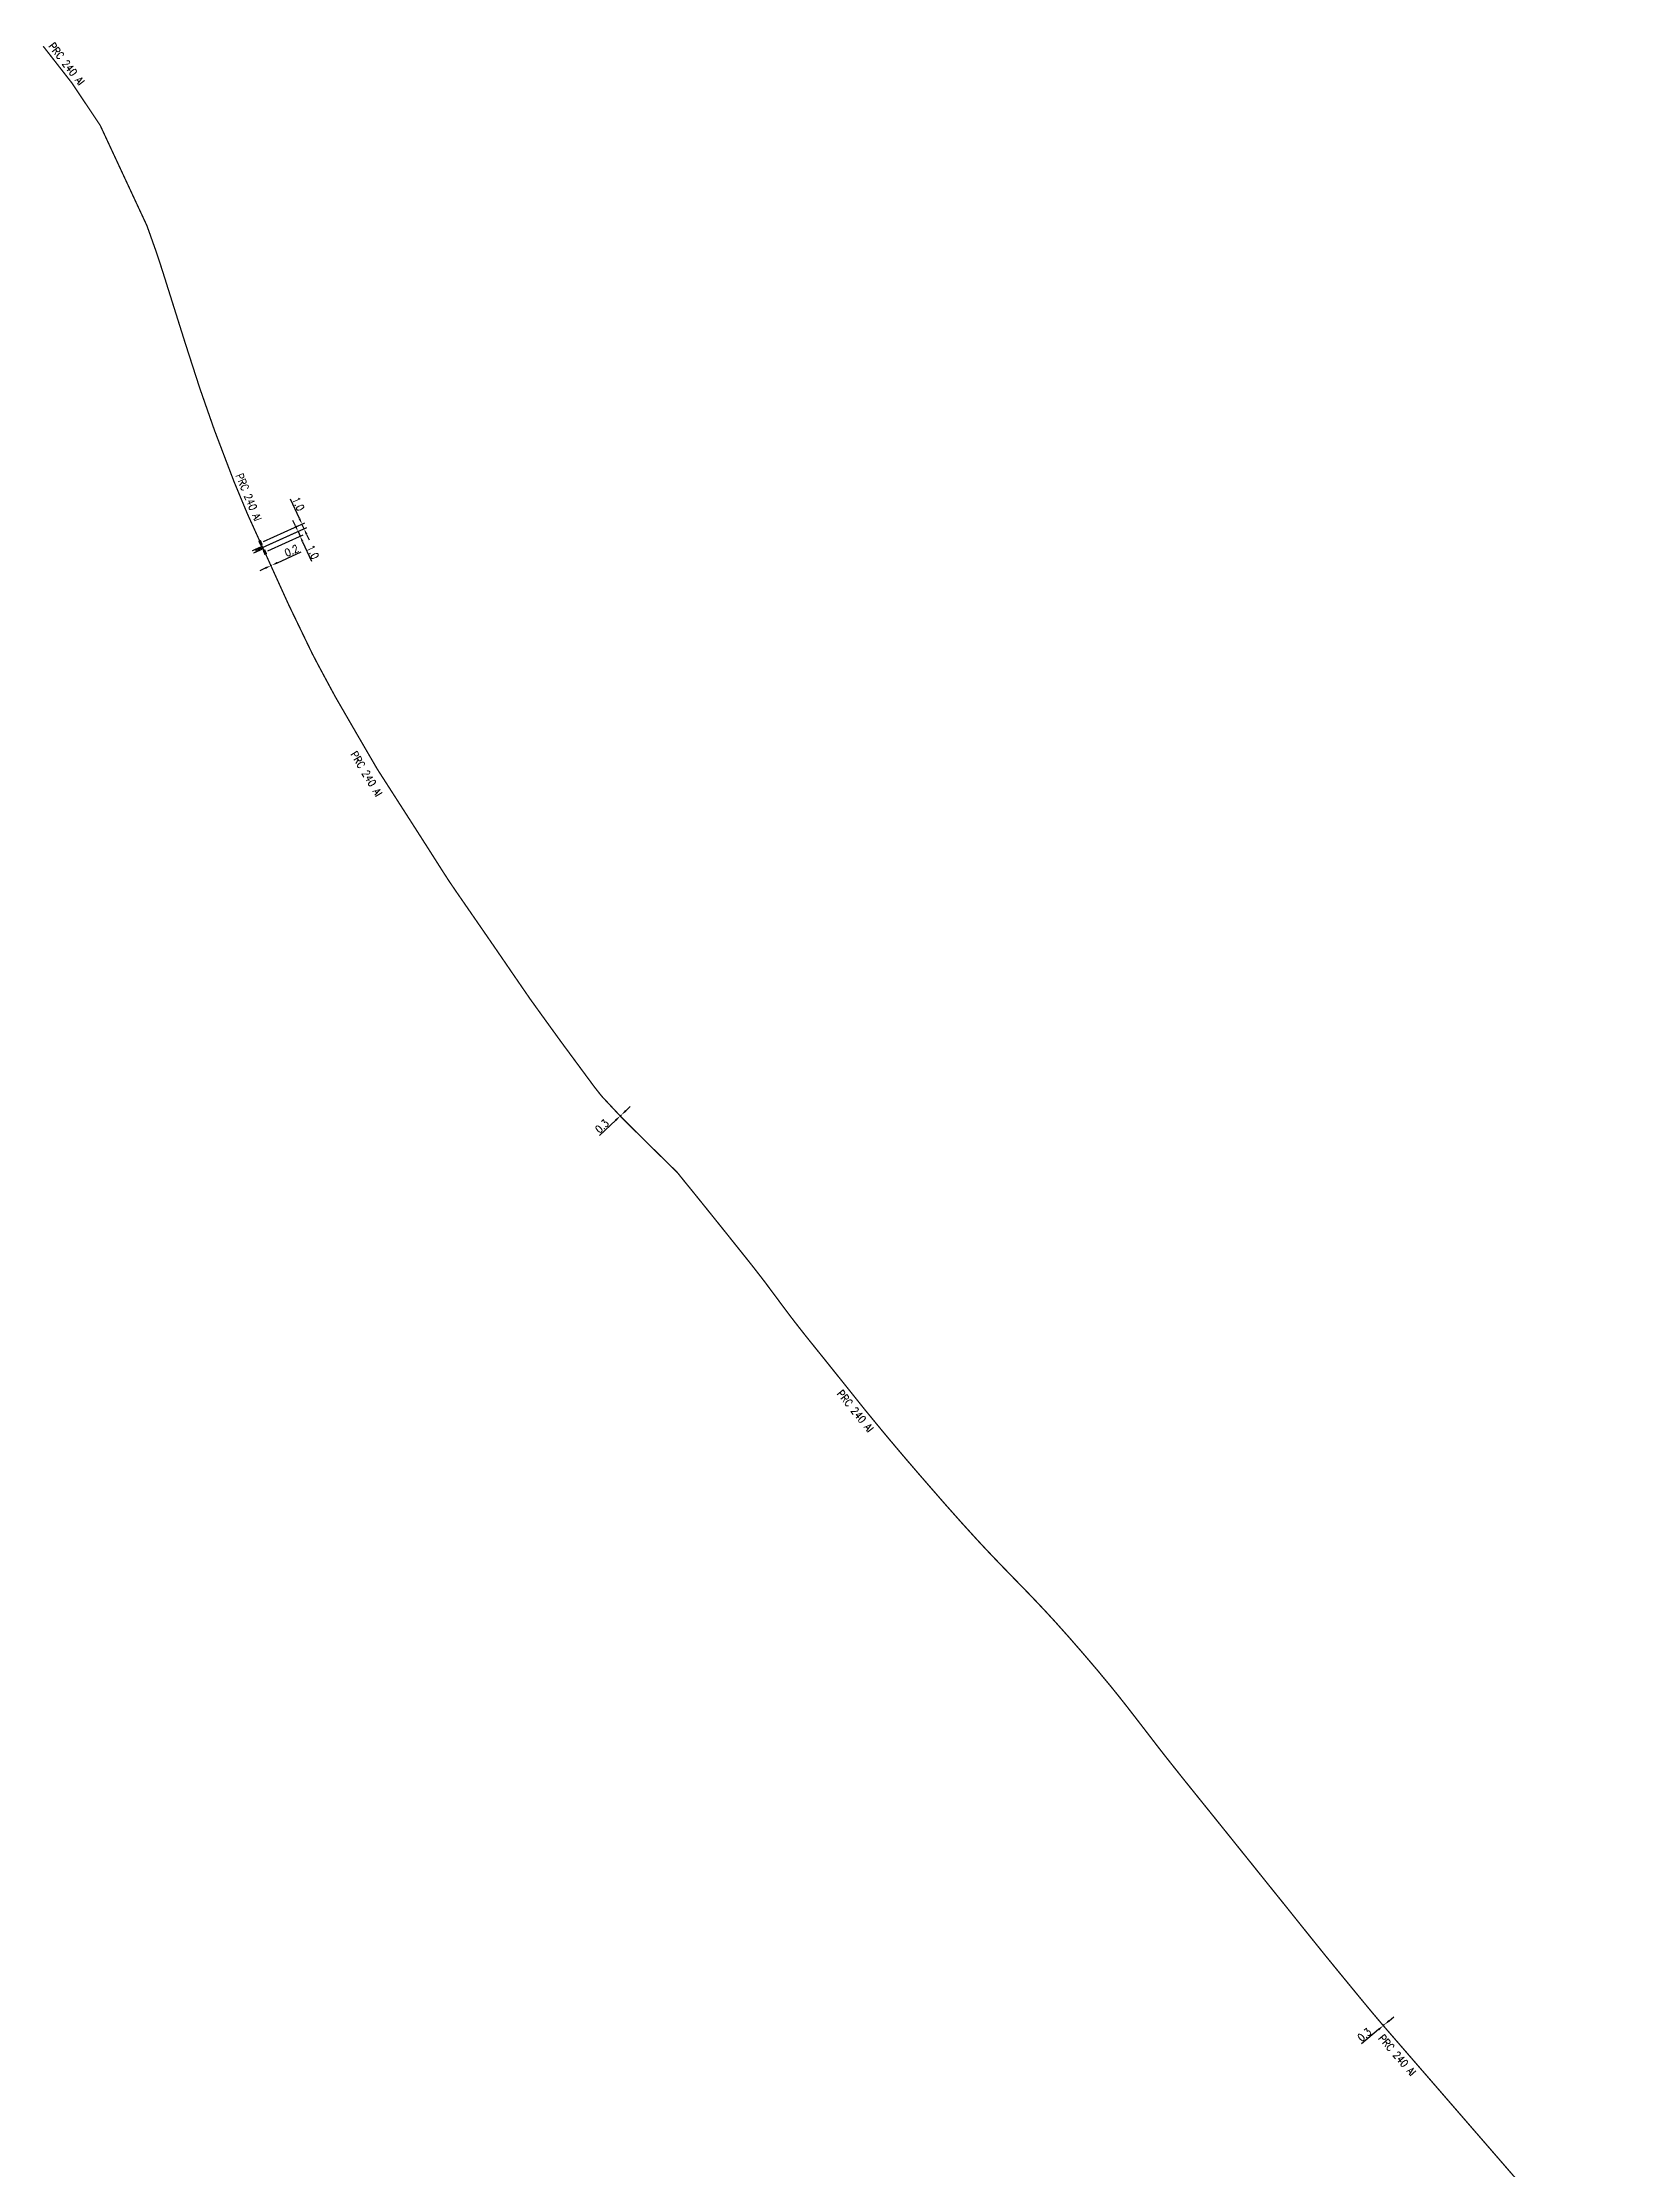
# Model space of a CAD drawing. Header units: millimetres. Extents: x 169999 to 171001, y 147000 to 147892.
# Drawn here: x 169999.9 to 170311.5, y 147475.2 to 147892.5 of the extents above; entities that cross this region are included whole.
import ezdxf
from ezdxf.enums import TextEntityAlignment as Align

# ---------------------------------------------------------------- set-up
doc = ezdxf.new("R2010")
doc.units = ezdxf.units.MM
doc.header["$PDMODE"] = 34
doc.layers.get('0').update_dxf_attribs({"linetype": 'CONTINUOUS'})
doc.layers.get('DEFPOINTS').update_dxf_attribs({"linetype": 'CONTINUOUS'})
doc.layers.add('M_120', color=5, linetype='M_ST_13')
doc.layers.add('M_300', color=7, linetype='CONTINUOUS')
doc.styles.add('M_ROMANS', font='ROMANS.shx', dxfattribs={"width": 0.75})
doc.styles.get("Standard").update_dxf_attribs({"font": 'romans.shx', "width": 0.85})
doc.linetypes.add('M_ST_13', pattern='A,5,-0.3,["oo",Standard,S=1.5,R=0,X=0,Y=-0.5],-3', length=8.3)
doc.dimstyles.get("Standard").update_dxf_attribs({"dimtxt": 1.5, "dimasz": 1.2, "dimexe": 0.625, "dimexo": 0.625, "dimgap": 0.25, "dimtad": 1, "dimdec": 1, "dimzin": 0, "dimdsep": 46, "dimtxsty": 'Standard', "dimcen": -0.5, "dimadec": 0, "dimazin": 0, "dimtfac": 1, "dimtdec": 1, "dimtmove": 0, "dimatfit": 3, "dimfxl": 1, "dimtolj": 1, "dimtzin": 0, "dimarcsym": 0})

# ---------------------------------------------------------------- blocks, each defined once
blk = doc.blocks.new('*D40')
at = {"layer": 'DEFPOINTS', "color": 0, "linetype": 'Continuous'}
for p in [(170263.07, 147503.61), (170263.07, 147503.61), (170262.84, 147503.42)]:
    blk.add_point(p, dxfattribs=at)
at = {"layer": 'M_120', "color": 0, "linetype": 'Continuous', "lineweight": -2}
for p, q in [((170263.07, 147503.61), (170262.84, 147503.42)), ((170263.99, 147504.38), (170264.91, 147505.15)), ((170261.92, 147502.65), (170258.56, 147499.85))]:
    blk.add_line(p, q, dxfattribs=at)
at = {"layer": 'M_120', "color": 0, "linetype": 'Continuous'}
for points in [[(170263.86, 147504.53), (170264.12, 147504.22), (170263.07, 147503.61)], [(170261.79, 147502.8), (170262.04, 147502.49), (170262.84, 147503.42)]]:
    blk.add_solid(points, dxfattribs=at)
at = {"layer": 'M_120', "color": 0, "linetype": 'Continuous', "insert": (170259.14, 147501.63), "char_height": 1.5, "attachment_point": 5, "rotation": 39.8466}
blk.add_mtext('\\A1;0.3', dxfattribs=at)
blk = doc.blocks.new('*D42')
at = {"layer": 'DEFPOINTS', "color": 0, "linetype": 'Continuous'}
for p in [(170113.18, 147681.88), (170113.4, 147682.09), (170113.4, 147682.09)]:
    blk.add_point(p, dxfattribs=at)
at = {"layer": 'M_120', "color": 0, "linetype": 'Continuous', "lineweight": -2}
for p, q in [((170114.27, 147682.91), (170115.14, 147683.73)), ((170112.3, 147681.06), (170109.12, 147678.07)), ((170113.4, 147682.09), (170113.18, 147681.88))]:
    blk.add_line(p, q, dxfattribs=at)
at = {"layer": 'M_120', "color": 0, "linetype": 'Continuous'}
for points in [[(170114.13, 147683.05), (170114.41, 147682.76), (170113.4, 147682.09)], [(170112.17, 147681.21), (170112.44, 147680.91), (170113.18, 147681.88)]]:
    blk.add_solid(points, dxfattribs=at)
at = {"layer": 'M_120', "color": 0, "linetype": 'Continuous', "insert": (170109.59, 147679.88), "char_height": 1.5, "attachment_point": 5, "rotation": 43.2083}
blk.add_mtext('\\A1;0.3', dxfattribs=at)
blk = doc.blocks.new('*D43')
at = {"layer": 'DEFPOINTS', "color": 0, "linetype": 'Continuous'}
for p in [(170044.66, 147789.86), (170044.85, 147789.94), (170044.85, 147789.94)]:
    blk.add_point(p, dxfattribs=at)
at = {"layer": 'M_120', "color": 0, "linetype": 'Continuous', "lineweight": -2}
for p, q in [((170045.94, 147790.43), (170050.59, 147792.54)), ((170043.57, 147789.36), (170042.48, 147788.87)), ((170044.66, 147789.86), (170044.85, 147789.94))]:
    blk.add_line(p, q, dxfattribs=at)
at = {"layer": 'M_120', "color": 0, "linetype": 'Continuous'}
for points in [[(170043.49, 147789.54), (170043.65, 147789.18), (170044.66, 147789.86)], [(170045.86, 147790.62), (170046.02, 147790.25), (170044.85, 147789.94)]]:
    blk.add_solid(points, dxfattribs=at)
at = {"layer": 'M_120', "color": 0, "linetype": 'Continuous', "insert": (170048.73, 147792.8), "char_height": 1.5, "attachment_point": 5, "rotation": 24.3722}
blk.add_mtext('\\A1;0.2', dxfattribs=at)
blk = doc.blocks.new('*D44')
at = {"layer": 'DEFPOINTS', "color": 0, "linetype": 'Continuous'}
for p in [(170050.76, 147798.01), (170041.12, 147792.54), (170042.62, 147794.32)]:
    blk.add_point(p, dxfattribs=at)
at = {"layer": 'M_300', "color": 0, "linetype": 'Continuous', "lineweight": -2}
for p, q in [((170050.26, 147799.1), (170048.53, 147802.91)), ((170041.68, 147792.8), (170051.74, 147797.35)), ((170043.19, 147794.58), (170051.33, 147798.26)), ((170051.17, 147797.09), (170050.76, 147798.01)), ((170051.67, 147796), (170052.16, 147794.91))]:
    blk.add_line(p, q, dxfattribs=at)
at = {"layer": 'M_300', "color": 0, "linetype": 'Continuous'}
for points in [[(170050.44, 147799.18), (170050.08, 147799.02), (170050.76, 147798.01)], [(170051.85, 147796.08), (170051.48, 147795.92), (170051.17, 147797.09)]]:
    blk.add_solid(points, dxfattribs=at)
at = {"layer": 'M_300', "color": 0, "linetype": 'Continuous', "insert": (170050.06, 147801.97), "char_height": 1.5, "attachment_point": 5, "rotation": 294.3722}
blk.add_mtext('\\A1;1.0', dxfattribs=at)
blk = doc.blocks.new('*D45')
at = {"layer": 'DEFPOINTS', "color": 0, "linetype": 'Continuous'}
for p in [(170049.98, 147796.56), (170041.12, 147792.54), (170043.46, 147792.5)]:
    blk.add_point(p, dxfattribs=at)
at = {"layer": 'M_300', "color": 0, "linetype": 'Continuous', "lineweight": -2}
for p, q in [((170041.68, 147792.8), (170050.55, 147796.81)), ((170044.03, 147792.76), (170050.96, 147795.9)), ((170049.48, 147797.65), (170048.99, 147798.74)), ((170049.98, 147796.56), (170050.39, 147795.64)), ((170050.89, 147794.55), (170052.62, 147790.74))]:
    blk.add_line(p, q, dxfattribs=at)
at = {"layer": 'M_300', "color": 0, "linetype": 'Continuous'}
for points in [[(170049.67, 147797.73), (170049.3, 147797.57), (170049.98, 147796.56)], [(170051.07, 147794.63), (170050.7, 147794.47), (170050.39, 147795.64)]]:
    blk.add_solid(points, dxfattribs=at)
at = {"layer": 'M_300', "color": 0, "linetype": 'Continuous', "insert": (170052.91, 147792.51), "char_height": 1.5, "attachment_point": 5, "rotation": 294.3722}
blk.add_mtext('\\A1;1.0', dxfattribs=at)
blk = doc.blocks.new('M_300_03')
at = {"color": 0, "linetype": 'Continuous'}
blk.add_solid([(-1, 0.75), (-1, 0), (1, 0.75), (1, 0)], dxfattribs=at)
at = {"color": 0, "linetype": 'Continuous', "style": 'M_ROMANS', "width": 0.75, "flags": 3}
for tag, p in [('DEF_LEG', (0, -4.625)), ('DEF_COUP', (0, -7.125)), ('DEF_TYPE', (0, -9.625))]:
    blk.add_attdef(tag, text='', height=1.2, dxfattribs=at).set_placement(p, align=Align.MIDDLE)

msp = doc.modelspace()

# ---------------------------------------------------------------- linework, layer by layer
at = {"layer": 'M_120', "const_width": 0.25, "flags": 128}
for points in [[(170042.43, 147794.78), (170040.11, 147799.89), (170040.11, 147799.89), (170040.11, 147799.89), (170040.11, 147799.89), (170037.42, 147806.36), (170033.59, 147816.43), (170030.71, 147824.68), (170027.85, 147833.54), (170023.33, 147847.9), (170022.24, 147851.24), (170020.34, 147856.57), (170011.18, 147876.24), (170005.66, 147884.51), (170000, 147891.77)], [(170041.01, 147792.77), (170042.94, 147793.64), (170042.84, 147793.87)], [(170041.22, 147792.31), (170043.15, 147793.19), (170043.25, 147792.96)]]:
    msp.add_lwpolyline(points, dxfattribs=at)
msp.add_lwpolyline([(170043.67, 147792.05), (170044.66, 147789.86), (170048.12, 147782.24), (170052.8, 147772.54), (170054.04, 147770.18), (170055.3, 147767.83), (170056.56, 147765.49), (170057.16, 147764.38), (170057.78, 147763.29), (170058.41, 147762.2), (170061.92, 147756.14), (170065.44, 147750.09), (170065.58, 147749.87), (170065.72, 147749.64), (170068.38, 147745.5), (170072.23, 147739.5), (170075.27, 147734.75), (170078.3, 147729.99), (170078.91, 147729.04), (170079.53, 147728.09), (170080.37, 147726.84), (170081.22, 147725.6), (170085.04, 147720.07), (170088.86, 147714.53), (170093.01, 147708.47), (170094.87, 147705.77), (170095.38, 147705.02), (170095.91, 147704.28), (170098.52, 147700.66), (170101.13, 147697.05), (170101.55, 147696.47), (170107.79, 147688.02), (170108.32, 147687.32), (170108.86, 147686.63), (170109.41, 147685.94), (170109.67, 147685.63), (170113.18, 147681.88), (170117.63, 147677.43), (170124.37, 147670.81), (170124.67, 147670.44), (170124.97, 147670.06), (170125.27, 147669.69), (170125.57, 147669.31), (170127.75, 147666.63), (170129.92, 147663.94), (170132.09, 147661.24), (170134.25, 147658.55), (170135.86, 147656.53), (170137.47, 147654.52), (170139.07, 147652.51), (170140.65, 147650.48), (170141.5, 147649.37), (170142.33, 147648.26), (170143.16, 147647.15), (170143.99, 147646.03), (170144.82, 147644.91), (170145.65, 147643.79), (170146.49, 147642.68), (170147.34, 147641.57), (170149.38, 147638.96), (170151.46, 147636.37), (170153.54, 147633.79), (170155.61, 147631.2), (170157.44, 147628.92), (170159.27, 147626.63), (170161.1, 147624.34), (170162.96, 147622.07), (170165.02, 147619.57), (170167.1, 147617.09), (170169.2, 147614.61), (170171.31, 147612.15), (170174.23, 147608.79), (170177.16, 147605.43), (170180.12, 147602.1), (170183.12, 147598.8), (170185.01, 147596.77), (170186.93, 147594.75), (170188.86, 147592.75), (170190.79, 147590.76), (170192.73, 147588.77), (170194.65, 147586.77), (170196.55, 147584.75), (170198.43, 147582.71), (170201.22, 147579.59), (170203.97, 147576.43), (170206.69, 147573.24), (170209.37, 147570.01), (170210.86, 147568.17), (170212.33, 147566.31), (170213.79, 147564.43), (170215.24, 147562.55), (170216.69, 147560.67), (170218.14, 147558.78), (170219.6, 147556.9), (170221.07, 147555.03), (170223.52, 147551.95), (170225.99, 147548.88), (170228.46, 147545.82), (170230.93, 147542.75), (170234.09, 147538.82), (170237.25, 147534.89), (170240.4, 147530.96), (170243.56, 147527.04), (170246.2, 147523.74), (170248.84, 147520.45), (170251.49, 147517.16), (170254.16, 147513.89), (170256.41, 147511.15), (170258.66, 147508.41), (170260.93, 147505.68), (170262.84, 147503.42), (170295.04, 147466.27), (170303.03, 147456.69), (170307.96, 147450.5), (170310.69, 147446.84, -0.255209), (170311.19, 147443.61)], format="xyb", dxfattribs=at)

# ---------------------------------------------------------------- block references
at = {"layer": 'M_300', "yscale": 0.75, "zscale": 0.5}
for p, xscale, rotation in [((170042.89, 147794.44), 0.5, 113.6811615983414), ((170043.73, 147792.62), 0.5000000000000001, 113.6811615983413)]:
    msp.add_blockref('M_300_03', p, dxfattribs=dict(at, xscale=xscale, rotation=rotation))

# ---------------------------------------------------------------- texts
at = {"layer": 'M_120', "linetype": 'Continuous', "width": 0.85}
for rotation, p in [(307.9576, (170004.58, 147888.3)), (292.3903, (170040.3, 147803.28)), (301.04, (170063.41, 147749.01)), (309.0121, (170159.28, 147623.99)), (310.9245, (170265.59, 147497.6))]:
    msp.add_text('PRC 240 Al', height=1.5, rotation=rotation, dxfattribs=at).set_placement(p, align=Align.MIDDLE)

# ---------------------------------------------------------------- dimensions: what is measured, and where the dimension line sits
at = {"layer": 'M_120', "linetype": 'Continuous'}
for base, p1, p2, angle, picture, middle in [((170044.85, 147789.94), (170044.66, 147789.86), (170044.85, 147789.94), 204.3722, '*D43', (170049.14, 147791.88)), ((170113.4, 147682.09), (170113.18, 147681.88), (170113.4, 147682.09), 223.2083, '*D42', (170110.27, 147679.15)), ((170263.07, 147503.61), (170262.84, 147503.42), (170263.07, 147503.61), 219.8466, '*D40', (170259.78, 147500.86))]:
    dim = msp.add_linear_dim(base=base, p1=p1, p2=p2, angle=angle, dimstyle='Standard', dxfattribs=at)
    dim.commit()
    dim.dimension.update_dxf_attribs({"geometry": picture, "text_midpoint": middle, "dimtype": 160})
at = {"layer": 'M_300', "linetype": 'Continuous'}
for base, p1, p2, picture, middle in [((170050.76, 147798.01), (170041.12, 147792.54), (170042.62, 147794.32), '*D44', (170049.15, 147801.55)), ((170049.98, 147796.56), (170043.46, 147792.5), (170041.12, 147792.54), '*D45', (170052, 147792.1))]:
    dim = msp.add_linear_dim(base=base, p1=p1, p2=p2, angle=294.3722, dimstyle='Standard', dxfattribs=at)
    dim.commit()
    dim.dimension.update_dxf_attribs({"geometry": picture, "text_midpoint": middle, "dimtype": 160})

doc.saveas('drawing.dxf')
